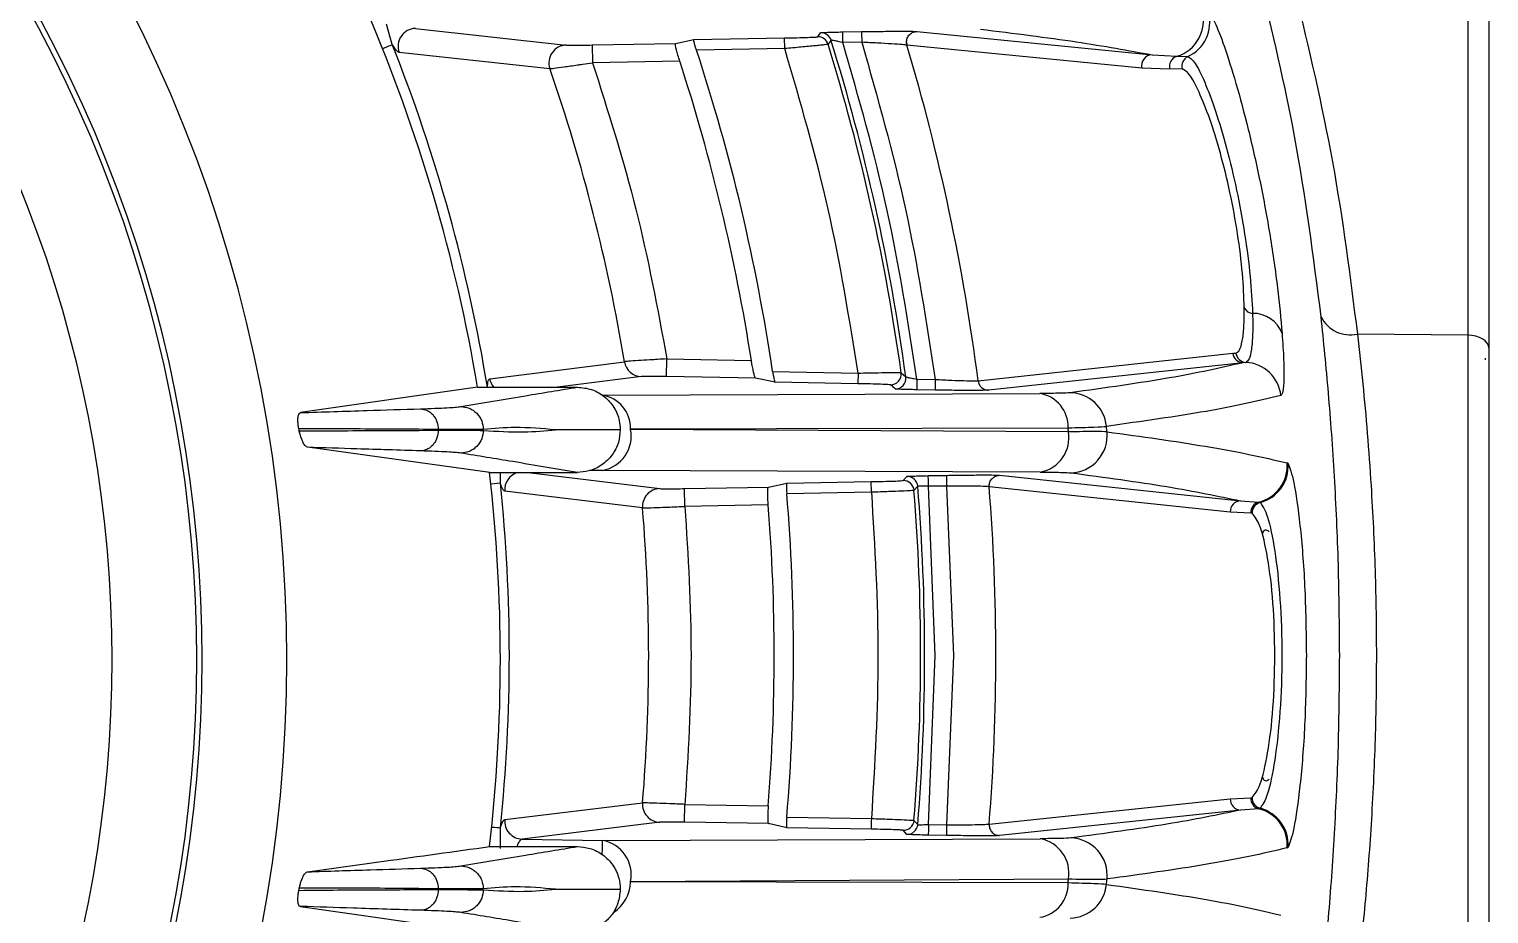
# Model space of a CAD drawing. Extents: x 7 to 135, y 1 to 99.
# Drawn here: x 130.494 to 132.547, y 44.926 to 46.17 of the extents above; entities that cross this region are included whole.
import ezdxf

# ---------------------------------------------------------------- set-up
doc = ezdxf.new("R2010")
doc.units = 0
doc.header["$MEASUREMENT"] = 0
doc.layers.add('OBJECT', color=7, linetype='CONTINUOUS')

msp = doc.modelspace()

# ---------------------------------------------------------------- linework, layer by layer
at = {"layer": 'OBJECT'}
for p, q in [((132.5466, 53.4695), (132.5466, 44.4969)), ((132.5171, 46.2198), (132.5171, 45.7398)), ((131.0047, 46.1484), (130.9966, 46.1771)), ((131.0372, 46.1712), (131.2492, 46.1478)), ((131.6029, 46.1594), (131.607, 46.1652)), ((131.6381, 46.1662), (131.6646, 46.1667)), ((131.6384, 46.1512), (131.6381, 46.1662)), ((131.7423, 46.1669), (132.073, 46.1341)), ((131.2859, 46.1479), (131.403, 46.1499)), ((131.2859, 46.1479), (131.2863, 46.1229)), ((131.403, 46.1499), (131.4288, 46.1556)), ((131.4288, 46.1556), (131.5562, 46.1578)), ((131.5565, 46.1428), (131.4324, 46.1407)), ((131.5565, 46.1428), (131.5562, 46.1578)), ((131.6216, 46.1546), (131.6174, 46.1489)), ((131.6649, 46.1517), (131.6384, 46.1512)), ((131.7277, 46.1519), (131.7283, 46.1477)), ((131.7284, 46.1477), (131.7278, 46.1519)), ((132.0589, 46.1154), (131.7284, 46.1477)), ((131.2262, 46.1146), (131.0145, 46.1372)), ((131.409, 46.125), (131.2863, 46.1229)), ((132.073, 46.1341), (132.1079, 46.132)), ((132.1079, 46.132), (132.1235, 46.1317)), ((132.0978, 46.114), (132.0589, 46.1154)), ((132.1153, 46.1144), (132.0978, 46.114)), ((132.5171, 45.7398), (132.3618, 45.7414)), ((132.5171, 45.7398), (132.5171, 44.8392)), ((131.8285, 45.6756), (132.1865, 45.7143)), ((132.1865, 45.7143), (132.191, 45.7147)), ((131.1416, 45.6786), (131.3311, 45.7025)), ((131.3904, 45.6815), (131.3908, 45.7065)), ((131.3908, 45.7065), (131.5096, 45.7044)), ((132.201, 45.7011), (131.843, 45.6625)), ((132.2049, 45.7016), (132.201, 45.7011)), ((132.5417, 45.7075), (132.5417, 45.7076)), ((132.5417, 45.7053), (132.5417, 45.7053)), ((131.3551, 45.6816), (131.2368, 45.6667)), ((131.5156, 45.6793), (131.3904, 45.6815)), ((131.5429, 45.6736), (131.5156, 45.6793)), ((131.5395, 45.6886), (131.6598, 45.6865)), ((131.6595, 45.6716), (131.5429, 45.6736)), ((131.6598, 45.6865), (131.6595, 45.6716)), ((131.7117, 45.6642), (131.7052, 45.67)), ((131.7203, 45.687), (131.7268, 45.6812)), ((131.7424, 45.6781), (131.7681, 45.6777)), ((131.1246, 45.6667), (130.8755, 45.6309)), ((131.1246, 45.6667), (131.2649, 45.6667)), ((131.1377, 45.6667), (131.1385, 45.6668)), ((131.3002, 45.6554), (131.9153, 45.6578)), ((131.7679, 45.6627), (131.7421, 45.6631)), ((131.3397, 45.6081), (131.9549, 45.6095)), ((131.0694, 45.6073), (131.0694, 45.6061)), ((131.1326, 45.6074), (131.1326, 45.606)), ((131.3252, 45.6068), (131.3252, 45.6066)), ((131.9555, 45.6039), (131.3398, 45.6073)), ((131.1416, 45.5467), (130.8854, 45.5822)), ((131.1416, 45.5467), (131.2649, 45.5467)), ((131.1566, 45.532), (131.1567, 45.5467)), ((131.1956, 45.5467), (131.3809, 45.524)), ((131.3003, 45.5497), (131.2821, 45.5494)), ((131.9158, 45.5473), (131.3003, 45.5497)), ((132.2643, 45.5592), (132.263, 45.5602)), ((131.1434, 45.5307), (131.1566, 45.532)), ((131.4158, 45.524), (131.5335, 45.5261)), ((131.5335, 45.5261), (131.5594, 45.5318)), ((131.5594, 45.5318), (131.6781, 45.5339)), ((131.6784, 45.5189), (131.6781, 45.5339)), ((131.7231, 45.5354), (131.7284, 45.5412)), ((131.7436, 45.5274), (131.7383, 45.5216)), ((131.7584, 45.5423), (131.7839, 45.5427)), ((131.7842, 45.5277), (131.7587, 45.5273)), ((131.7683, 45.2895), (131.7587, 45.5273)), ((131.7842, 45.5277), (131.7938, 45.2895)), ((131.844, 45.5279), (131.844, 45.5267)), ((131.8441, 45.5267), (131.844, 45.5279)), ((132.1831, 45.491), (131.8441, 45.5267)), ((131.8586, 45.5428), (132.1976, 45.5069)), ((131.3566, 45.4969), (131.1628, 45.5203)), ((131.4162, 45.4991), (131.4158, 45.524)), ((131.6784, 45.5189), (131.5594, 45.5168)), ((132.1976, 45.5069), (132.2232, 45.5051)), ((131.5334, 45.5011), (131.4162, 45.4991)), ((132.2119, 45.4896), (132.1831, 45.491)), ((132.2138, 45.4892), (132.2119, 45.4896)), ((132.2232, 45.5051), (132.225, 45.5045)), ((131.7587, 45.0518), (131.7683, 45.2895)), ((131.7938, 45.2895), (131.7842, 45.0513)), ((131.1628, 45.0587), (131.3566, 45.0821)), ((131.4158, 45.055), (131.4162, 45.08)), ((131.4162, 45.08), (131.5334, 45.0779)), ((131.8441, 45.0523), (132.1831, 45.088)), ((132.1831, 45.088), (132.2119, 45.0894)), ((132.2119, 45.0894), (132.2138, 45.0899)), ((132.225, 45.0745), (132.2232, 45.0739)), ((131.3809, 45.055), (131.1871, 45.0313)), ((131.5335, 45.0529), (131.4158, 45.055)), ((131.5594, 45.0622), (131.6784, 45.0601)), ((131.7383, 45.0574), (131.7436, 45.0516)), ((132.1976, 45.0721), (131.8586, 45.0362)), ((132.2232, 45.0739), (132.1976, 45.0721)), ((131.1567, 45.0179), (131.1566, 45.047)), ((131.5594, 45.0472), (131.5335, 45.0529)), ((131.6781, 45.0451), (131.5594, 45.0472)), ((131.7284, 45.0378), (131.7231, 45.0436)), ((131.7839, 45.0363), (131.7584, 45.0368)), ((131.7587, 45.0518), (131.7842, 45.0513)), ((131.844, 45.0523), (131.844, 45.0512)), ((131.844, 45.0512), (131.8441, 45.0523)), ((131.1416, 45.0207), (131.2649, 45.0207)), ((131.1871, 45.0313), (131.3003, 45.0293)), ((131.3003, 45.0293), (131.9158, 45.0317)), ((132.263, 45.0188), (132.2643, 45.0198)), ((131.3398, 44.9717), (131.9555, 44.9752)), ((131.0694, 44.9601), (131.0694, 44.9613)), ((131.1326, 44.96), (131.1326, 44.9614)), ((131.3252, 44.9606), (131.3252, 44.9608)), ((131.9549, 44.9695), (131.3397, 44.9709)), ((130.8755, 44.9365), (131.1246, 44.9007))]:
    msp.add_line(p, q, dxfattribs=at)
at = {"layer": 'OBJECT', "flags": 128}
for points in [[(131.6646, 46.1667), (131.6646, 46.1664), (131.6646, 46.1655), (131.6647, 46.1641), (131.6647, 46.1622), (131.6647, 46.16), (131.6648, 46.1574), (131.6648, 46.1546), (131.6649, 46.1517)], [(130.9909, 46.1429), (130.9936, 46.144), (130.997, 46.1454), (130.9999, 46.1465), (131.0022, 46.1474), (131.0038, 46.1481), (131.0047, 46.1484)], [(132.5466, 45.7218), (132.5461, 45.7253), (132.5444, 45.7286), (132.5417, 45.7317), (132.538, 45.7344), (132.5336, 45.7367), (132.5285, 45.7384), (132.5229, 45.7394), (132.5171, 45.7398)], [(131.7424, 45.6781), (131.7423, 45.6752), (131.7423, 45.6724), (131.7422, 45.6699), (131.7422, 45.6676), (131.7422, 45.6657), (131.7421, 45.6643), (131.7421, 45.6635), (131.7421, 45.6631)], [(131.7681, 45.6777), (131.7681, 45.6748), (131.768, 45.672), (131.768, 45.6694), (131.768, 45.6672), (131.7679, 45.6653), (131.7679, 45.6639), (131.7679, 45.663), (131.7679, 45.6627)], [(131.7587, 45.5273), (131.7586, 45.5301), (131.7586, 45.5329), (131.7585, 45.5355), (131.7585, 45.5378), (131.7584, 45.5396), (131.7584, 45.541), (131.7584, 45.5419), (131.7584, 45.5423)], [(131.7839, 45.5427), (131.7839, 45.5424), (131.7839, 45.5415), (131.784, 45.5401), (131.784, 45.5382), (131.784, 45.536), (131.7841, 45.5334), (131.7841, 45.5306), (131.7842, 45.5277)], [(131.6784, 45.0601), (131.6783, 45.0572), (131.6783, 45.0545), (131.6782, 45.0519), (131.6782, 45.0496), (131.6782, 45.0478), (131.6781, 45.0464), (131.6781, 45.0455), (131.6781, 45.0451)], [(131.1446, 45.0482), (131.1448, 45.0482), (131.1484, 45.0478), (131.1515, 45.0475), (131.1539, 45.0473), (131.1557, 45.0471), (131.1566, 45.047)], [(131.7587, 45.0518), (131.7586, 45.0489), (131.7586, 45.0461), (131.7585, 45.0435), (131.7585, 45.0412), (131.7584, 45.0394), (131.7584, 45.038), (131.7584, 45.0371), (131.7584, 45.0368)], [(131.7842, 45.0513), (131.7841, 45.0484), (131.7841, 45.0456), (131.784, 45.0431), (131.784, 45.0408), (131.784, 45.0389), (131.7839, 45.0375), (131.7839, 45.0366), (131.7839, 45.0363)]]:
    msp.add_lwpolyline(points, dxfattribs=at)
at = {"layer": 'OBJECT'}
for centre, radius, start, end in [((128.8466, 45.2837), 2.0098, 315.4001, 44.5999), ((128.8466, 45.2837), 1.8907, 318.3698, 41.6302), ((128.8466, 45.2837), 1.8831, 318.6329, 41.3671), ((128.8466, 45.2837), 1.764, 319.599, 40.401), ((128.8466, 45.2837), 2.31, 9.5438, 23.2808), ((132.0926, 46.1823), 0.0526, 286.9458, 15.2623), ((132.1017, 46.1796), 0.0526, 294.466, 15.102), ((131.0378, 46.1462), 0.025, 91.5274, 201.121), ((131.6073, 46.1502), 0.015, 17.3296, 90.9862), ((128.8466, 45.2895), 2.3227, 9.3487, 21.7023), ((131.2499, 46.1228), 0.025, 91.5013, 198.9276), ((131.6031, 46.1444), 0.015, 17.2451, 90.9856), ((128.8466, 45.2895), 2.901, 7.876, 17.2309), ((128.8466, 45.2895), 2.9067, 7.7442, 17.3155), ((128.8466, 45.2895), 3.0068, 7.3777, 16.5831), ((131.7296, 46.1436), 0.00426, 106.2795, 106.8054), ((128.8466, 45.2895), 3.0068, 7.3777, 16.5831), ((128.8466, 45.2895), 2.6951, 8.8556, 18.0596), ((128.8466, 45.2895), 2.7223, 8.4312, 18.2199), ((132.0734, 46.1191), 0.015, 91.5632, 194.2879), ((132.1124, 46.1176), 0.015, 107.32, 194.1889), ((132.1298, 46.118), 0.015, 114.911, 194.0512), ((128.8466, 45.2895), 2.5186, 9.4377, 19.1243), ((132.215, 45.7839), 0.0134, 204.0681, 267.815), ((132.2153, 45.7272), 0.0433, 20.2315, 91.1563), ((132.3517, 45.786), 0.0457, 206.2356, 282.7698), ((132.2014, 45.7161), 0.0149, 186.9989, 268.6154), ((132.2058, 45.7165), 0.0149, 186.9849, 266.5621), ((131.3557, 45.7065), 0.0249, 189.2358, 268.6975), ((132.202, 45.6492), 0.0525, 6.1133, 86.8309), ((131.1663, 45.6828), 0.0251, 189.5654, 219.7813), ((131.7054, 45.685), 0.015, 269.0252, 7.851), ((131.712, 45.6792), 0.015, 269.0248, 7.7192), ((131.2929, 45.6091), 0.0468, 358.7191, 81.0744), ((131.9079, 45.6113), 0.0471, 357.8394, 80.9476), ((131.9568, 45.6065), 0.0524, 5.6748, 88.6969), ((128.8466, 45.2895), 3.1248, 5.7738, 5.8783), ((128.8466, 45.2895), 3.1787, 5.6762, 5.8165), ((131.2912, 45.5983), 0.0495, 280.6002, 10.4822), ((131.907, 45.5957), 0.0492, 280.3884, 9.5393), ((131.9575, 45.5987), 0.0525, 271.3644, 5.6754), ((128.8466, 45.2837), 2.31, 353.4625, 6.5375), ((131.1878, 45.5227), 0.025, 106.8806, 185.6461), ((132.2107, 45.5561), 0.0525, 283.7619, 4.4778), ((132.2118, 45.5555), 0.0527, 284.5221, 4.0618), ((128.8466, 45.2895), 2.3227, 354.0063, 5.9937), ((131.7234, 45.5204), 0.015, 4.6084, 90.9812), ((131.7286, 45.5262), 0.015, 4.7141, 90.9812), ((128.8466, 45.2895), 2.9067, 355.3046, 4.6954), ((128.8466, 45.2895), 3.0068, 355.4759, 4.5241), ((131.8446, 45.5194), 0.00728, 94.3556, 94.664), ((128.8466, 45.2895), 3.0068, 355.4759, 4.5241), ((131.3815, 45.499), 0.025, 91.3766, 184.7414), ((128.8466, 45.2895), 2.7223, 355.2106, 4.7894), ((128.8466, 45.2895), 2.901, 355.4106, 4.5894), ((132.198, 45.492), 0.015, 91.4561, 183.5253), ((128.8466, 45.2895), 2.5186, 355.2757, 4.7243), ((128.8466, 45.2895), 2.6951, 355.497, 4.503), ((132.2268, 45.4905), 0.015, 104.0858, 183.5496), ((132.229, 45.4899), 0.0151, 105.1709, 182.8183), ((132.2334, 45.4607), 0.005, 32.5681, 180), ((132.2334, 45.1183), 0.005, 180, 327.4319), ((131.3815, 45.08), 0.025, 175.2586, 268.6234), ((132.198, 45.0871), 0.015, 176.4746, 268.5438), ((132.2268, 45.0885), 0.015, 176.4507, 255.9139), ((132.229, 45.0891), 0.0151, 177.1817, 254.8291), ((132.2118, 45.0235), 0.0527, 355.9382, 75.478), ((131.1877, 45.0563), 0.025, 174.3065, 268.6167), ((131.7234, 45.0586), 0.015, 269.0191, 355.3913), ((132.2107, 45.0229), 0.0525, 355.5222, 76.2381), ((131.7286, 45.0528), 0.015, 269.0186, 355.2858), ((131.8446, 45.0596), 0.00728, 265.336, 265.6444), ((131.2912, 44.9807), 0.0495, 349.5178, 79.3998), ((131.907, 44.9833), 0.0492, 350.4607, 79.6116), ((131.9575, 44.9803), 0.0525, 354.3246, 88.6356), ((128.8466, 45.2895), 3.1248, 354.1217, 354.2262), ((128.8466, 45.2895), 3.1787, 354.1835, 354.3238), ((131.2866, 44.9726), 0.0532, 303.058, 358.1623), ((131.9079, 44.9677), 0.0471, 279.0526, 2.1605), ((131.9568, 44.9725), 0.0524, 271.3029, 354.3252)]:
    msp.add_arc(centre, radius, start, end, dxfattribs=at)
for centre, major_axis, ratio, start_param, end_param in [((132.54, 45.7053), (0, 0.02), 0.087489, 4.712389, 4.825014), ((129.2078, 45.2837), (1.6983, 0), 0.977124, 0.194908, 0.196859), ((129.2078, 45.2837), (1.6983, 0), 0.977124, 6.086326, 6.088277)]:
    msp.add_ellipse(centre, major_axis=major_axis, ratio=ratio, start_param=start_param, end_param=end_param, dxfattribs=at)
for points, knots in [([(132.3108, 45.7658), (132.3, 45.8506), (132.2797, 46.0094), (132.2422, 46.1664), (132.2248, 46.2396)], [0, 0, 0, 0, 0.533731, 1, 1, 1, 1]), ([(132.2744, 46.2224), (132.2933, 46.1429), (132.3312, 45.9835), (132.3516, 45.8223), (132.3618, 45.7414)], [0, 0, 0, 0, 0.4987888, 1, 1, 1, 1]), ([(132.1525, 46.1933), (132.1551, 46.1903), (132.1602, 46.1843), (132.1743, 46.148), (132.1909, 46.0961), (132.2085, 46.0304), (132.2253, 45.9563), (132.2395, 45.8793), (132.2503, 45.8041), (132.2541, 45.7628), (132.2559, 45.7422)], [0, 0, 0, 0, 0.125399, 0.250033, 0.374937, 0.500007, 0.625107, 0.75017, 0.875156, 1, 1, 1, 1]), ([(131.607, 46.1652), (131.6072, 46.1652), (131.6075, 46.1653), (131.6101, 46.1655), (131.6159, 46.1657), (131.6262, 46.166), (131.6341, 46.1662), (131.6381, 46.1662)], [0, 0, 0, 0, 0.125387, 0.250871, 0.500274, 0.749234, 1, 1, 1, 1]), ([(131.6646, 46.1667), (131.6739, 46.1668), (131.6925, 46.1671), (131.7169, 46.1673), (131.7357, 46.1673), (131.7401, 46.167), (131.7423, 46.1669)], [0, 0, 0, 0, 0.250139, 0.500155, 0.750081, 1, 1, 1, 1]), ([(131.7277, 46.1519), (131.7279, 46.1539), (131.7283, 46.1568), (131.7302, 46.1604), (131.7328, 46.1634), (131.7369, 46.1662), (131.7406, 46.1667), (131.7423, 46.1669)], [0, 0, 0, 0, 0.251217, 0.383338, 0.515968, 0.770808, 1, 1, 1, 1]), ([(131.8316, 46.1701), (131.8788, 46.1643), (131.9734, 46.1525), (132.0397, 46.1402), (132.073, 46.1341)], [0, 0, 0, 0, 0.498752, 1, 1, 1, 1]), ([(131.0145, 46.1372), (131.0133, 46.1378), (131.0109, 46.139), (131.0067, 46.1453), (131.0047, 46.1484)], [0, 0, 0, 0, 0.502297, 1, 1, 1, 1]), ([(131.2492, 46.1478), (131.2503, 46.1477), (131.2524, 46.1476), (131.2613, 46.1476), (131.2728, 46.1477), (131.2815, 46.1478), (131.2859, 46.1479)], [0, 0, 0, 0, 0.249808, 0.499704, 0.749175, 1, 1, 1, 1]), ([(131.409, 46.125), (131.4081, 46.1279), (131.4063, 46.1336), (131.4041, 46.1412), (131.4029, 46.1468), (131.4026, 46.1495), (131.4029, 46.1498), (131.403, 46.1499)], [0, 0, 0, 0, 0.226999, 0.454289, 0.67365, 0.882634, 1, 1, 1, 1]), ([(131.4324, 46.1407), (131.4318, 46.1424), (131.4307, 46.1458), (131.4295, 46.1504), (131.4287, 46.1537), (131.4285, 46.1553), (131.4287, 46.1555), (131.4288, 46.1556)], [0, 0, 0, 0, 0.227057, 0.454411, 0.67366, 0.882514, 1, 1, 1, 1]), ([(131.5562, 46.1578), (131.5622, 46.1579), (131.574, 46.1582), (131.5895, 46.1586), (131.5983, 46.159), (131.6022, 46.1592), (131.6026, 46.1594), (131.6029, 46.1594)], [0, 0, 0, 0, 0.249796, 0.499322, 0.748641, 0.874246, 1, 1, 1, 1]), ([(131.6174, 46.1489), (131.6165, 46.1487), (131.615, 46.1484), (131.6072, 46.1475), (131.5969, 46.1465), (131.5799, 46.1449), (131.5643, 46.1435), (131.5565, 46.1428)], [0, 0, 0, 0, 0.243737, 0.370645, 0.50077, 0.750265, 1, 1, 1, 1]), ([(131.6598, 45.6865), (131.6473, 45.7637), (131.6223, 45.9179), (131.5784, 46.0678), (131.5565, 46.1428)], [0, 0, 0, 0, 0.5, 1, 1, 1, 1]), ([(131.6384, 46.1512), (131.636, 46.1518), (131.6319, 46.1527), (131.6274, 46.1537), (131.6246, 46.1542), (131.6229, 46.1545), (131.6218, 46.1547), (131.6217, 46.1547), (131.6216, 46.1546)], [0, 0, 0, 0, 0.289501, 0.499701, 0.63435, 0.761751, 0.883156, 1, 1, 1, 1]), ([(131.7424, 45.6781), (131.73, 45.7581), (131.7051, 45.9179), (131.6606, 46.0735), (131.6384, 46.1512)], [0, 0, 0, 0, 0.5, 1, 1, 1, 1]), ([(131.7283, 46.1477), (131.7266, 46.1479), (131.7229, 46.1484), (131.7076, 46.1494), (131.6874, 46.1506), (131.6724, 46.1513), (131.6649, 46.1517)], [0, 0, 0, 0, 0.239397, 0.499824, 0.74984, 1, 1, 1, 1]), ([(131.6649, 46.1517), (131.687, 46.0738), (131.7312, 45.9179), (131.7558, 45.7577), (131.7681, 45.6777)], [0, 0, 0, 0, 0.5, 1, 1, 1, 1]), ([(131.2262, 46.1146), (131.2278, 46.1148), (131.2311, 46.1151), (131.2454, 46.1171), (131.2605, 46.1192), (131.2743, 46.1211), (131.2816, 46.1222), (131.2863, 46.1229)], [0, 0, 0, 0, 0.239221, 0.499413, 0.749031, 0.83492, 1, 1, 1, 1]), ([(131.2863, 46.1229), (131.3081, 46.0546), (131.3516, 45.9179), (131.3777, 45.777), (131.3908, 45.7065)], [0, 0, 0, 0, 0.5, 1, 1, 1, 1]), ([(132.1235, 46.1317), (132.1266, 46.1297), (132.1328, 46.1258), (132.1468, 46.0977), (132.1623, 46.0566), (132.178, 46.0041), (132.1924, 45.9443), (132.2038, 45.8818), (132.2118, 45.8206), (132.2136, 45.7872), (132.2145, 45.7705)], [0, 0, 0, 0, 0.1259449, 0.2510607, 0.3759106, 0.5005459, 0.6251226, 0.7498247, 0.8747774, 1, 1, 1, 1]), ([(132.2028, 45.7784), (132.2022, 45.7939), (132.201, 45.825), (132.1938, 45.8823), (132.1831, 45.9408), (132.1694, 45.9968), (132.1541, 46.0457), (132.1389, 46.0837), (132.125, 46.1094), (132.1185, 46.1127), (132.1153, 46.1144)], [0, 0, 0, 0, 0.124852, 0.24967, 0.374509, 0.499431, 0.624474, 0.749587, 0.874619, 1, 1, 1, 1]), ([(132.191, 45.7147), (132.1928, 45.7156), (132.1963, 45.7175), (132.2001, 45.7306), (132.2026, 45.7503), (132.2027, 45.769), (132.2028, 45.7784)], [0, 0, 0, 0, 0.249686, 0.500038, 0.748855, 1, 1, 1, 1]), ([(132.2145, 45.7705), (132.2146, 45.7604), (132.2149, 45.7402), (132.213, 45.7189), (132.2098, 45.7047), (132.2065, 45.7026), (132.2049, 45.7016)], [0, 0, 0, 0, 0.251033, 0.499842, 0.750237, 1, 1, 1, 1]), ([(132.3369, 45.2895), (132.3366, 45.3321), (132.3358, 45.4176), (132.33, 45.5419), (132.3215, 45.6605), (132.3144, 45.7307), (132.3108, 45.7658)], [0, 0, 0, 0, 0.2495485, 0.4999685, 0.7498325, 1, 1, 1, 1]), ([(132.2559, 45.7422), (132.2568, 45.7294), (132.2585, 45.704), (132.2586, 45.677), (132.2573, 45.6589), (132.2553, 45.6561), (132.2542, 45.6548)], [0, 0, 0, 0, 0.251428, 0.50031, 0.75055, 1, 1, 1, 1]), ([(132.3618, 45.7414), (132.3644, 45.7184), (132.3694, 45.6739), (132.3759, 45.602), (132.3822, 45.5148), (132.3872, 45.4104), (132.3891, 45.29), (132.3872, 45.1695), (132.3816, 45.0514), (132.3728, 44.938), (132.3655, 44.871), (132.3618, 44.8376)], [0, 0, 0, 0, 0.08716, 0.168378, 0.249871, 0.377197, 0.499566, 0.621999, 0.749352, 0.874781, 1, 1, 1, 1]), ([(132.5466, 45.7218), (132.5466, 45.6913), (132.5466, 45.6291), (132.5466, 45.5231), (132.5466, 45.4088), (132.5466, 45.2895), (132.5466, 45.1702), (132.5466, 45.0559), (132.5466, 44.9499), (132.5466, 44.8877), (132.5466, 44.8572)], [0, 0, 0, 0, 0.1193153, 0.2433734, 0.3708078, 0.5, 0.6291923, 0.7566267, 0.8806848, 1, 1, 1, 1]), ([(131.3908, 45.7065), (131.3865, 45.7062), (131.3782, 45.7057), (131.3644, 45.7049), (131.3494, 45.704), (131.3359, 45.703), (131.3327, 45.7027), (131.3311, 45.7025)], [0, 0, 0, 0, 0.150499, 0.28421, 0.500576, 0.757156, 1, 1, 1, 1]), ([(131.5156, 45.6793), (131.5153, 45.6796), (131.5147, 45.6803), (131.5134, 45.6848), (131.5119, 45.6912), (131.5106, 45.6982), (131.5099, 45.7027), (131.5096, 45.7044)], [0, 0, 0, 0, 0.215818, 0.431529, 0.649864, 0.870926, 1, 1, 1, 1]), ([(132.201, 45.7011), (132.1694, 45.6939), (132.1062, 45.6795), (132.0074, 45.6657), (131.958, 45.6588)], [0, 0, 0, 0, 0.499931, 1, 1, 1, 1]), ([(132.5417, 45.7075), (132.5417, 45.7073), (132.5417, 45.7066), (132.5417, 45.7059), (132.5417, 45.7053)], [0, 0, 0, 0, 0.250082, 1, 1, 1, 1]), ([(131.1385, 45.6668), (131.1387, 45.6701), (131.1392, 45.6768), (131.1408, 45.678), (131.1416, 45.6786)], [0, 0, 0, 0, 0.500346, 1, 1, 1, 1]), ([(131.3904, 45.6815), (131.3861, 45.6816), (131.3776, 45.6817), (131.3665, 45.6818), (131.3581, 45.6817), (131.3561, 45.6816), (131.3551, 45.6816)], [0, 0, 0, 0, 0.250059, 0.50002, 0.749737, 1, 1, 1, 1]), ([(131.5395, 45.6886), (131.5397, 45.6869), (131.5403, 45.6835), (131.5412, 45.6789), (131.542, 45.6755), (131.5426, 45.6738), (131.5429, 45.6737), (131.5429, 45.6736)], [0, 0, 0, 0, 0.220976, 0.441913, 0.663512, 0.883732, 1, 1, 1, 1]), ([(131.7052, 45.67), (131.7044, 45.6701), (131.7028, 45.6703), (131.6921, 45.6708), (131.6771, 45.6712), (131.6654, 45.6714), (131.6595, 45.6716)], [0, 0, 0, 0, 0.2499363, 0.49971, 0.7494137, 1, 1, 1, 1]), ([(131.6598, 45.6865), (131.6648, 45.6867), (131.6726, 45.6868), (131.6874, 45.6871), (131.7001, 45.6872), (131.7102, 45.6873), (131.7179, 45.6872), (131.7193, 45.6871), (131.7203, 45.687)], [0, 0, 0, 0, 0.160615, 0.251041, 0.500138, 0.632037, 0.759464, 1, 1, 1, 1]), ([(131.7268, 45.6812), (131.7271, 45.6811), (131.7275, 45.6809), (131.7295, 45.6805), (131.7318, 45.68), (131.7348, 45.6794), (131.7385, 45.6787), (131.741, 45.6783), (131.7424, 45.6781)], [0, 0, 0, 0, 0.237394, 0.36548, 0.499845, 0.685089, 0.826416, 1, 1, 1, 1]), ([(131.7681, 45.6777), (131.7762, 45.6773), (131.7909, 45.6765), (131.8098, 45.6758), (131.8236, 45.6754), (131.8269, 45.6755), (131.8285, 45.6756)], [0, 0, 0, 0, 0.275543, 0.500051, 0.755367, 1, 1, 1, 1]), ([(131.8285, 45.6756), (131.8289, 45.6739), (131.8297, 45.6704), (131.8332, 45.6661), (131.8378, 45.6632), (131.8413, 45.6627), (131.843, 45.6625)], [0, 0, 0, 0, 0.241912, 0.499999, 0.758085, 1, 1, 1, 1]), ([(131.1009, 45.6394), (131.1311, 45.6445), (131.1851, 45.6536), (131.2405, 45.6627), (131.2649, 45.6667)], [0, 0, 0, 0, 0.560008, 1, 1, 1, 1]), ([(131.2649, 45.6667), (131.2717, 45.666), (131.2854, 45.6647), (131.3036, 45.6542), (131.3172, 45.6388), (131.3242, 45.622), (131.3249, 45.6111), (131.3252, 45.6068)], [0, 0, 0, 0, 0.2172039, 0.434334, 0.6501679, 0.8643911, 1, 1, 1, 1]), ([(131.7421, 45.6631), (131.7382, 45.6632), (131.7304, 45.6634), (131.7204, 45.6636), (131.7133, 45.6639), (131.7123, 45.6641), (131.7117, 45.6642)], [0, 0, 0, 0, 0.250073, 0.499952, 0.749382, 1, 1, 1, 1]), ([(131.843, 45.6625), (131.841, 45.6624), (131.8369, 45.6622), (131.819, 45.6621), (131.7953, 45.6622), (131.777, 45.6625), (131.7679, 45.6627)], [0, 0, 0, 0, 0.249736, 0.499486, 0.749259, 1, 1, 1, 1]), ([(131.958, 45.6588), (131.9545, 45.6586), (131.9474, 45.6581), (131.926, 45.6579), (131.9153, 45.6578)], [0, 0, 0, 0, 0.501551, 1, 1, 1, 1]), ([(132.2542, 45.6548), (132.2222, 45.6473), (132.1587, 45.6326), (132.0586, 45.6186), (132.009, 45.6116)], [0, 0, 0, 0, 0.50338, 1, 1, 1, 1]), ([(130.8733, 45.6083), (130.8731, 45.6093), (130.8727, 45.6113), (130.8723, 45.6145), (130.8719, 45.6182), (130.8719, 45.6227), (130.8727, 45.6293), (130.8743, 45.6302), (130.8755, 45.6309)], [0, 0, 0, 0, 0.052381, 0.104941, 0.166385, 0.263156, 0.457427, 1, 1, 1, 1]), ([(130.8755, 45.6309), (130.9067, 45.6319), (130.9624, 45.6337), (131.0192, 45.6355), (131.0442, 45.6363)], [0, 0, 0, 0, 0.560034, 1, 1, 1, 1]), ([(131.0442, 45.6363), (131.0582, 45.6367), (131.086, 45.6377), (131.0959, 45.6388), (131.1009, 45.6394)], [0, 0, 0, 0, 0.500727, 1, 1, 1, 1]), ([(131.0442, 45.6363), (131.0474, 45.6358), (131.0522, 45.6352), (131.058, 45.6316), (131.0621, 45.6278), (131.0653, 45.6232), (131.0684, 45.6165), (131.069, 45.6109), (131.0694, 45.6073)], [0, 0, 0, 0, 0.239578, 0.368438, 0.5, 0.631563, 0.760422, 1, 1, 1, 1]), ([(131.1009, 45.6394), (131.1048, 45.6389), (131.111, 45.6383), (131.1184, 45.6343), (131.1235, 45.6301), (131.1276, 45.625), (131.1315, 45.6176), (131.1322, 45.6114), (131.1326, 45.6074)], [0, 0, 0, 0, 0.239487, 0.36838, 0.500001, 0.631622, 0.760516, 1, 1, 1, 1]), ([(131.0694, 45.6073), (131.0328, 45.6075), (130.9674, 45.6079), (130.9021, 45.6082), (130.8733, 45.6083)], [0, 0, 0, 0, 0.5600036, 1, 1, 1, 1]), ([(131.2344, 45.6067), (131.2154, 45.6084), (131.1815, 45.6114), (131.1476, 45.6086), (131.1326, 45.6074)], [0, 0, 0, 0, 0.560059, 1, 1, 1, 1]), ([(131.3398, 45.6073), (131.3398, 45.6074), (131.3397, 45.6074), (131.3396, 45.6074), (131.3395, 45.6075), (131.3395, 45.6076), (131.3395, 45.6077), (131.3395, 45.6078), (131.3395, 45.6078), (131.3395, 45.6079), (131.3395, 45.608), (131.3395, 45.608), (131.3396, 45.6081), (131.3397, 45.6081), (131.3397, 45.6081)], [0, 0, 0, 0, 0.148713, 0.270417, 0.325991, 0.38103, 0.499355, 0.560287, 0.614855, 0.66649, 0.718951, 0.77602, 0.84074, 1, 1, 1, 1]), ([(131.9549, 45.6095), (131.9686, 45.6099), (131.9956, 45.6106), (132.0045, 45.6113), (132.009, 45.6116)], [0, 0, 0, 0, 0.503406, 1, 1, 1, 1]), ([(130.8739, 45.6051), (130.9104, 45.6053), (130.9756, 45.6058), (131.0407, 45.606), (131.0694, 45.6061)], [0, 0, 0, 0, 0.560005, 1, 1, 1, 1]), ([(130.8854, 45.5822), (130.8844, 45.5826), (130.8826, 45.5833), (130.8795, 45.588), (130.8769, 45.594), (130.8749, 45.6006), (130.8742, 45.6038), (130.8739, 45.6051)], [0, 0, 0, 0, 0.307716, 0.577846, 0.849686, 0.938705, 1, 1, 1, 1]), ([(131.0694, 45.6061), (131.069, 45.6025), (131.0684, 45.5969), (131.0653, 45.5902), (131.0621, 45.5856), (131.058, 45.5818), (131.0522, 45.5782), (131.0474, 45.5775), (131.0442, 45.5771)], [0, 0, 0, 0, 0.239576, 0.368438, 0.5, 0.631562, 0.760422, 1, 1, 1, 1]), ([(131.1326, 45.6074), (131.1268, 45.6073), (131.1153, 45.6072), (131.0847, 45.6073), (131.0694, 45.6073)], [0, 0, 0, 0, 0.499957, 1, 1, 1, 1]), ([(131.0694, 45.6061), (131.0847, 45.6061), (131.1153, 45.6061), (131.1268, 45.606), (131.1326, 45.606)], [0, 0, 0, 0, 0.500043, 1, 1, 1, 1]), ([(131.1326, 45.606), (131.1322, 45.602), (131.1315, 45.5958), (131.1276, 45.5884), (131.1235, 45.5832), (131.1184, 45.5791), (131.111, 45.5751), (131.1048, 45.5744), (131.1009, 45.574)], [0, 0, 0, 0, 0.239485, 0.368379, 0.5, 0.63162, 0.760514, 1, 1, 1, 1]), ([(131.1326, 45.606), (131.1516, 45.6047), (131.1856, 45.6024), (131.2195, 45.6054), (131.2344, 45.6067)], [0, 0, 0, 0, 0.559941, 1, 1, 1, 1]), ([(131.3244, 45.6067), (131.3243, 45.6067), (131.3074, 45.6067), (131.28, 45.6067), (131.2503, 45.6067), (131.2372, 45.6067), (131.2345, 45.6067), (131.2344, 45.6067)], [0, 0, 0, 0, 0.002274, 0.563506, 0.91051, 0.997261, 1, 1, 1, 1]), ([(131.3252, 45.6066), (131.3247, 45.6007), (131.3236, 45.5881), (131.3144, 45.5705), (131.2998, 45.5564), (131.2824, 45.5481), (131.2703, 45.5471), (131.2649, 45.5467)], [0, 0, 0, 0, 0.187683, 0.40036, 0.613504, 0.827952, 1, 1, 1, 1]), ([(131.3252, 45.6068), (131.325, 45.6068), (131.3248, 45.6067), (131.3245, 45.6067), (131.3244, 45.6067)], [0, 0, 0, 0, 0.56, 1, 1, 1, 1]), ([(131.3244, 45.6067), (131.3245, 45.6067), (131.3248, 45.6066), (131.3251, 45.6066), (131.3252, 45.6066)], [0, 0, 0, 0, 0.560003, 1, 1, 1, 1]), ([(132.0098, 45.6039), (132.0054, 45.6041), (131.9964, 45.6044), (131.9694, 45.6041), (131.9555, 45.6039)], [0, 0, 0, 0, 0.488528, 1, 1, 1, 1]), ([(132.0098, 45.6039), (132.034, 45.6006), (132.0839, 45.5939), (132.1502, 45.5834), (132.2121, 45.5721), (132.2458, 45.5642), (132.263, 45.5602)], [0, 0, 0, 0, 0.22962, 0.472827, 0.72962, 1, 1, 1, 1]), ([(131.0442, 45.5771), (131.0144, 45.5781), (130.9611, 45.5797), (130.9085, 45.5814), (130.8854, 45.5822)], [0, 0, 0, 0, 0.559976, 1, 1, 1, 1]), ([(131.1009, 45.574), (131.0959, 45.5746), (131.086, 45.5756), (131.0582, 45.5766), (131.0442, 45.5771)], [0, 0, 0, 0, 0.499273, 1, 1, 1, 1]), ([(131.2649, 45.5467), (131.2348, 45.5518), (131.181, 45.5609), (131.1253, 45.57), (131.1009, 45.574)], [0, 0, 0, 0, 0.56001, 1, 1, 1, 1]), ([(131.9158, 45.5473), (131.9266, 45.5472), (131.9481, 45.547), (131.9552, 45.5465), (131.9588, 45.5463)], [0, 0, 0, 0, 0.501585, 1, 1, 1, 1]), ([(131.9588, 45.5463), (132.0064, 45.5399), (132.1016, 45.527), (132.1656, 45.5136), (132.1976, 45.5069)], [0, 0, 0, 0, 0.499771, 1, 1, 1, 1]), ([(132.2643, 45.5592), (132.267, 45.5526), (132.2723, 45.5394), (132.2814, 45.4754), (132.2886, 45.3894), (132.2896, 45.3228), (132.2901, 45.2895)], [0, 0, 0, 0, 0.250566, 0.50035, 0.750175, 1, 1, 1, 1]), ([(131.1628, 45.5203), (131.1619, 45.5209), (131.16, 45.5221), (131.1577, 45.5287), (131.1566, 45.532)], [0, 0, 0, 0, 0.500835, 1, 1, 1, 1]), ([(131.5334, 45.5011), (131.5332, 45.5039), (131.5328, 45.5095), (131.5326, 45.517), (131.5327, 45.5226), (131.533, 45.5256), (131.5334, 45.526), (131.5335, 45.5261)], [0, 0, 0, 0, 0.216321, 0.432666, 0.648512, 0.864294, 1, 1, 1, 1]), ([(131.5594, 45.5318), (131.5592, 45.5316), (131.559, 45.5312), (131.5588, 45.5285), (131.5589, 45.5247), (131.5591, 45.5205), (131.5593, 45.5178), (131.5594, 45.5168)], [0, 0, 0, 0, 0.216892, 0.4338198, 0.6499254, 0.8655489, 1, 1, 1, 1]), ([(131.6781, 45.5339), (131.684, 45.534), (131.6956, 45.5342), (131.7104, 45.5346), (131.7209, 45.5351), (131.7224, 45.5353), (131.7231, 45.5354)], [0, 0, 0, 0, 0.249995, 0.499787, 0.749466, 1, 1, 1, 1]), ([(131.7284, 45.5412), (131.7289, 45.5413), (131.7299, 45.5414), (131.7368, 45.5417), (131.7467, 45.542), (131.7545, 45.5422), (131.7584, 45.5423)], [0, 0, 0, 0, 0.250028, 0.49986, 0.749221, 1, 1, 1, 1]), ([(131.7587, 45.5273), (131.7575, 45.5273), (131.7554, 45.5274), (131.7517, 45.5275), (131.7477, 45.5276), (131.7443, 45.5276), (131.7438, 45.5275), (131.7436, 45.5274)], [0, 0, 0, 0, 0.142656, 0.273845, 0.500996, 0.753143, 1, 1, 1, 1]), ([(131.7839, 45.5427), (131.793, 45.5428), (131.8112, 45.5431), (131.8348, 45.5433), (131.8525, 45.5432), (131.8566, 45.543), (131.8586, 45.5428)], [0, 0, 0, 0, 0.250086, 0.50011, 0.750077, 1, 1, 1, 1]), ([(131.844, 45.5267), (131.8425, 45.5268), (131.8393, 45.5271), (131.8252, 45.5275), (131.806, 45.5277), (131.7915, 45.5277), (131.7842, 45.5277)], [0, 0, 0, 0, 0.2373225, 0.5000742, 0.750006, 1, 1, 1, 1]), ([(131.844, 45.5279), (131.8442, 45.5297), (131.8445, 45.5326), (131.8463, 45.5361), (131.8482, 45.5385), (131.8506, 45.5404), (131.854, 45.5423), (131.8568, 45.5426), (131.8586, 45.5428)], [0, 0, 0, 0, 0.242731, 0.37241, 0.504174, 0.63533, 0.763258, 1, 1, 1, 1]), ([(131.3809, 45.524), (131.3819, 45.5239), (131.3838, 45.5238), (131.3921, 45.5238), (131.4031, 45.5239), (131.4115, 45.524), (131.4158, 45.524)], [0, 0, 0, 0, 0.249997, 0.499942, 0.749548, 1, 1, 1, 1]), ([(131.7383, 45.5216), (131.7373, 45.5215), (131.7353, 45.5212), (131.7218, 45.5205), (131.7059, 45.5199), (131.6911, 45.5193), (131.6827, 45.519), (131.6784, 45.5189)], [0, 0, 0, 0, 0.247956, 0.499511, 0.729887, 0.860094, 1, 1, 1, 1]), ([(131.3566, 45.4969), (131.3581, 45.4969), (131.3614, 45.4969), (131.3753, 45.4974), (131.3945, 45.4981), (131.409, 45.4988), (131.4162, 45.4991)], [0, 0, 0, 0, 0.235024, 0.499888, 0.74993, 1, 1, 1, 1]), ([(132.2459, 45.2895), (132.2453, 45.3147), (132.2442, 45.3651), (132.236, 45.4293), (132.2251, 45.4758), (132.2176, 45.4847), (132.2138, 45.4892)], [0, 0, 0, 0, 0.249291, 0.4989525, 0.7490836, 1, 1, 1, 1]), ([(132.225, 45.5045), (132.2285, 45.4996), (132.2355, 45.4897), (132.2461, 45.4392), (132.2537, 45.3703), (132.2566, 45.2894), (132.2537, 45.2086), (132.2461, 45.1397), (132.2355, 45.0893), (132.2285, 45.0794), (132.225, 45.0745)], [0, 0, 0, 0, 0.125649, 0.250726, 0.375502, 0.500092, 0.624667, 0.749422, 0.874515, 1, 1, 1, 1]), ([(132.2138, 45.0899), (132.2176, 45.0943), (132.2251, 45.1032), (132.236, 45.1497), (132.2442, 45.2139), (132.2453, 45.2643), (132.2459, 45.2895)], [0, 0, 0, 0, 0.25068, 0.500935, 0.750645, 1, 1, 1, 1]), ([(132.2901, 45.2895), (132.2896, 45.2562), (132.2886, 45.1895), (132.2814, 45.1035), (132.2723, 45.0396), (132.267, 45.0264), (132.2643, 45.0198)], [0, 0, 0, 0, 0.24993, 0.499886, 0.749919, 1, 1, 1, 1]), ([(132.3108, 44.8132), (132.3144, 44.8484), (132.3216, 44.9187), (132.33, 45.0371), (132.3358, 45.1615), (132.3366, 45.2468), (132.3369, 45.2895)], [0, 0, 0, 0, 0.250229, 0.500882, 0.749824, 1, 1, 1, 1]), ([(131.4162, 45.08), (131.409, 45.0803), (131.3945, 45.0809), (131.3758, 45.0816), (131.3617, 45.082), (131.3583, 45.0821), (131.3566, 45.0821)], [0, 0, 0, 0, 0.249952, 0.499907, 0.745029, 1, 1, 1, 1]), ([(131.5334, 45.0779), (131.5332, 45.0751), (131.5328, 45.0695), (131.5326, 45.062), (131.5327, 45.0564), (131.533, 45.0534), (131.5334, 45.0531), (131.5335, 45.0529)], [0, 0, 0, 0, 0.216322, 0.432667, 0.648513, 0.864295, 1, 1, 1, 1]), ([(131.1566, 45.047), (131.1577, 45.0503), (131.16, 45.0569), (131.1619, 45.0581), (131.1628, 45.0587)], [0, 0, 0, 0, 0.500465, 1, 1, 1, 1]), ([(131.4158, 45.055), (131.4115, 45.055), (131.4031, 45.0552), (131.3921, 45.0552), (131.3839, 45.0552), (131.3819, 45.0551), (131.3809, 45.055)], [0, 0, 0, 0, 0.250009, 0.499959, 0.749586, 1, 1, 1, 1]), ([(131.5594, 45.0622), (131.5592, 45.0605), (131.559, 45.0572), (131.5588, 45.0527), (131.5589, 45.0493), (131.5591, 45.0475), (131.5593, 45.0473), (131.5594, 45.0472)], [0, 0, 0, 0, 0.216298, 0.432619, 0.648381, 0.864066, 1, 1, 1, 1]), ([(131.6784, 45.0601), (131.6827, 45.06), (131.6911, 45.0597), (131.7059, 45.0591), (131.7218, 45.0585), (131.7353, 45.0578), (131.7373, 45.0575), (131.7383, 45.0574)], [0, 0, 0, 0, 0.140047, 0.270376, 0.500938, 0.752269, 1, 1, 1, 1]), ([(132.1976, 45.0721), (132.1656, 45.0654), (132.1016, 45.052), (132.0064, 45.0392), (131.9588, 45.0328)], [0, 0, 0, 0, 0.500229, 1, 1, 1, 1]), ([(131.7231, 45.0436), (131.7224, 45.0437), (131.7209, 45.0439), (131.7104, 45.0444), (131.6956, 45.0448), (131.684, 45.045), (131.6781, 45.0451)], [0, 0, 0, 0, 0.249981, 0.499765, 0.749448, 1, 1, 1, 1]), ([(131.7584, 45.0368), (131.7545, 45.0368), (131.7467, 45.037), (131.7369, 45.0373), (131.7299, 45.0376), (131.7289, 45.0377), (131.7284, 45.0378)], [0, 0, 0, 0, 0.250044, 0.499886, 0.749259, 1, 1, 1, 1]), ([(131.7436, 45.0516), (131.7438, 45.0515), (131.7443, 45.0514), (131.7477, 45.0514), (131.7517, 45.0515), (131.7554, 45.0516), (131.7575, 45.0517), (131.7587, 45.0518)], [0, 0, 0, 0, 0.247048, 0.499453, 0.726375, 0.857452, 1, 1, 1, 1]), ([(131.8586, 45.0362), (131.8566, 45.036), (131.8525, 45.0358), (131.8348, 45.0357), (131.8112, 45.0359), (131.793, 45.0362), (131.7839, 45.0363)], [0, 0, 0, 0, 0.249768, 0.499525, 0.749279, 1, 1, 1, 1]), ([(131.7842, 45.0513), (131.7915, 45.0513), (131.806, 45.0513), (131.8252, 45.0515), (131.8393, 45.0519), (131.8425, 45.0522), (131.844, 45.0523)], [0, 0, 0, 0, 0.250493, 0.500021, 0.76271, 1, 1, 1, 1]), ([(131.844, 45.0512), (131.8442, 45.0493), (131.8445, 45.0464), (131.8464, 45.0429), (131.8483, 45.0405), (131.8506, 45.0386), (131.854, 45.0367), (131.8568, 45.0364), (131.8586, 45.0362)], [0, 0, 0, 0, 0.242729, 0.372404, 0.504164, 0.635316, 0.763247, 1, 1, 1, 1]), ([(130.8854, 44.9852), (130.9212, 44.9902), (131.0069, 45.002), (131.092, 45.0138), (131.1416, 45.0207)], [0, 0, 0, 0, 0.417435, 1, 1, 1, 1]), ([(131.1009, 44.9934), (131.1311, 44.9985), (131.1851, 45.0076), (131.2405, 45.0167), (131.2649, 45.0207)], [0, 0, 0, 0, 0.5600081, 1, 1, 1, 1]), ([(131.1871, 45.0313), (131.1864, 45.031), (131.1847, 45.0303), (131.1823, 45.0264), (131.1805, 45.0223), (131.1798, 45.0207)], [0, 0, 0, 0, 0.346385, 0.7416439, 1, 1, 1, 1]), ([(131.2649, 45.0207), (131.2708, 45.0202), (131.2835, 45.0191), (131.3013, 45.0099), (131.3156, 44.9952), (131.3239, 44.9779), (131.3248, 44.966), (131.3252, 44.9608)], [0, 0, 0, 0, 0.1876, 0.404762, 0.620774, 0.835176, 1, 1, 1, 1]), ([(131.3, 45.0094), (131.3, 45.0115), (131.3001, 45.0166), (131.3001, 45.0229), (131.3002, 45.0281), (131.3002, 45.0289), (131.3003, 45.0293)], [0, 0, 0, 0, 0.176413, 0.429627, 0.704165, 1, 1, 1, 1]), ([(131.9588, 45.0328), (131.9552, 45.0325), (131.948, 45.032), (131.9265, 45.0318), (131.9158, 45.0317)], [0, 0, 0, 0, 0.50157, 1, 1, 1, 1]), ([(132.263, 45.0188), (132.2458, 45.0148), (132.2121, 45.0069), (132.1502, 44.9956), (132.0839, 44.9851), (132.034, 44.9784), (132.0098, 44.9751)], [0, 0, 0, 0, 0.27038, 0.527173, 0.77038, 1, 1, 1, 1]), ([(131.0442, 44.9903), (131.0582, 44.9907), (131.086, 44.9917), (131.0959, 44.9928), (131.1009, 44.9934)], [0, 0, 0, 0, 0.500727, 1, 1, 1, 1]), ([(131.1009, 44.9934), (131.1048, 44.9929), (131.111, 44.9923), (131.1184, 44.9883), (131.1235, 44.9841), (131.1276, 44.979), (131.1315, 44.9716), (131.1322, 44.9654), (131.1326, 44.9614)], [0, 0, 0, 0, 0.239486, 0.36838, 0.5, 0.63162, 0.760514, 1, 1, 1, 1]), ([(130.8739, 44.9623), (130.8743, 44.9638), (130.8752, 44.9679), (130.8773, 44.9745), (130.8811, 44.9828), (130.8837, 44.9843), (130.8854, 44.9852)], [0, 0, 0, 0, 0.072967, 0.194337, 0.4687, 1, 1, 1, 1]), ([(130.8854, 44.9852), (130.9147, 44.9862), (130.9671, 44.9878), (131.0207, 44.9895), (131.0442, 44.9903)], [0, 0, 0, 0, 0.560039, 1, 1, 1, 1]), ([(131.0442, 44.9903), (131.0474, 44.9898), (131.0522, 44.9892), (131.058, 44.9856), (131.0621, 44.9818), (131.0653, 44.9772), (131.0684, 44.9705), (131.069, 44.9649), (131.0694, 44.9613)], [0, 0, 0, 0, 0.239577, 0.368438, 0.5, 0.631562, 0.760423, 1, 1, 1, 1]), ([(131.3397, 44.9709), (131.3397, 44.9709), (131.3396, 44.971), (131.3395, 44.971), (131.3395, 44.971), (131.3395, 44.9711), (131.3395, 44.9712), (131.3395, 44.9712), (131.3395, 44.9713), (131.3395, 44.9714), (131.3395, 44.9715), (131.3396, 44.9716), (131.3397, 44.9717), (131.3398, 44.9717), (131.3398, 44.9717)], [0, 0, 0, 0, 0.1562731, 0.2202375, 0.277095, 0.3297072, 0.3815966, 0.4364507, 0.497399, 0.6150437, 0.6698337, 0.7253153, 0.8481228, 1, 1, 1, 1]), ([(131.9555, 44.9752), (131.9694, 44.975), (131.9964, 44.9746), (132.0054, 44.9749), (132.0098, 44.9751)], [0, 0, 0, 0, 0.5114722, 1, 1, 1, 1]), ([(130.8755, 44.9365), (130.8748, 44.9368), (130.8732, 44.9376), (130.872, 44.9418), (130.8719, 44.9474), (130.872, 44.9506), (130.8724, 44.954), (130.8728, 44.9568), (130.8732, 44.9585), (130.8733, 44.9591)], [0, 0, 0, 0, 0.347786, 0.6981215, 0.7779648, 0.8583406, 0.9117405, 0.9654365, 1, 1, 1, 1]), ([(130.8733, 44.9591), (130.9099, 44.9595), (130.9752, 44.9601), (131.0406, 44.9601), (131.0694, 44.9601)], [0, 0, 0, 0, 0.560013, 1, 1, 1, 1]), ([(131.0694, 44.9613), (131.0329, 44.9616), (130.9677, 44.9623), (130.9026, 44.9623), (130.8739, 44.9623)], [0, 0, 0, 0, 0.560015, 1, 1, 1, 1]), ([(131.0694, 44.9601), (131.069, 44.9565), (131.0684, 44.9509), (131.0653, 44.9442), (131.0621, 44.9396), (131.058, 44.9358), (131.0522, 44.9322), (131.0474, 44.9315), (131.0442, 44.9311)], [0, 0, 0, 0, 0.239577, 0.368438, 0.5, 0.631562, 0.760423, 1, 1, 1, 1]), ([(131.1326, 44.9614), (131.1268, 44.9613), (131.1153, 44.9612), (131.0847, 44.9613), (131.0694, 44.9613)], [0, 0, 0, 0, 0.499957, 1, 1, 1, 1]), ([(131.0694, 44.9601), (131.0847, 44.9601), (131.1153, 44.9601), (131.1268, 44.96), (131.1326, 44.96)], [0, 0, 0, 0, 0.500043, 1, 1, 1, 1]), ([(131.1326, 44.96), (131.1322, 44.956), (131.1315, 44.9498), (131.1276, 44.9424), (131.1235, 44.9372), (131.1184, 44.9331), (131.111, 44.9291), (131.1048, 44.9284), (131.1009, 44.928)], [0, 0, 0, 0, 0.239486, 0.36838, 0.5, 0.63162, 0.760514, 1, 1, 1, 1]), ([(131.2344, 44.9607), (131.2154, 44.9624), (131.1815, 44.9654), (131.1476, 44.9626), (131.1326, 44.9614)], [0, 0, 0, 0, 0.560059, 1, 1, 1, 1]), ([(131.1326, 44.96), (131.1516, 44.9587), (131.1856, 44.9564), (131.2195, 44.9594), (131.2344, 44.9607)], [0, 0, 0, 0, 0.559941, 1, 1, 1, 1]), ([(131.2344, 44.9607), (131.2345, 44.9607), (131.2514, 44.9607), (131.2786, 44.9607), (131.3085, 44.9607), (131.3216, 44.9607), (131.3243, 44.9607), (131.3244, 44.9607)], [0, 0, 0, 0, 0.002739, 0.563972, 0.910975, 0.997726, 1, 1, 1, 1]), ([(131.3252, 44.9606), (131.3245, 44.9539), (131.3232, 44.9405), (131.313, 44.9226), (131.2978, 44.9091), (131.2808, 44.9018), (131.2695, 44.901), (131.2649, 44.9007)], [0, 0, 0, 0, 0.212706, 0.425419, 0.638708, 0.85337, 1, 1, 1, 1]), ([(131.3252, 44.9608), (131.325, 44.9608), (131.3248, 44.9607), (131.3245, 44.9607), (131.3244, 44.9607)], [0, 0, 0, 0, 0.56, 1, 1, 1, 1]), ([(131.3244, 44.9607), (131.3245, 44.9607), (131.3248, 44.9606), (131.3251, 44.9606), (131.3252, 44.9606)], [0, 0, 0, 0, 0.5600029, 1, 1, 1, 1]), ([(132.009, 44.9674), (132.0045, 44.9677), (131.9956, 44.9684), (131.9686, 44.9691), (131.9549, 44.9695)], [0, 0, 0, 0, 0.496594, 1, 1, 1, 1]), ([(132.009, 44.9674), (132.0586, 44.9604), (132.1587, 44.9464), (132.2222, 44.9317), (132.2542, 44.9243)], [0, 0, 0, 0, 0.49662, 1, 1, 1, 1]), ([(131.0442, 44.9311), (131.0126, 44.9321), (130.956, 44.9339), (130.9001, 44.9357), (130.8755, 44.9365)], [0, 0, 0, 0, 0.55998, 1, 1, 1, 1]), ([(131.1009, 44.928), (131.0959, 44.9286), (131.086, 44.9296), (131.0582, 44.9306), (131.0442, 44.9311)], [0, 0, 0, 0, 0.499273, 1, 1, 1, 1]), ([(131.2649, 44.9007), (131.2348, 44.9058), (131.181, 44.9149), (131.1253, 44.924), (131.1009, 44.928)], [0, 0, 0, 0, 0.56001, 1, 1, 1, 1])]:
    msp.add_open_spline(points, degree=3, knots=knots, dxfattribs=at)
for points in [[(131.6784, 45.5189), (131.683, 45.4424), (131.6923, 45.2895), (131.683, 45.1366), (131.6784, 45.0601)], [(131.4162, 45.4991), (131.4205, 45.4292), (131.429, 45.2895), (131.4205, 45.1498), (131.4162, 45.08)]]:
    msp.add_open_spline(points, degree=3, dxfattribs=at)

doc.saveas('drawing.dxf')
